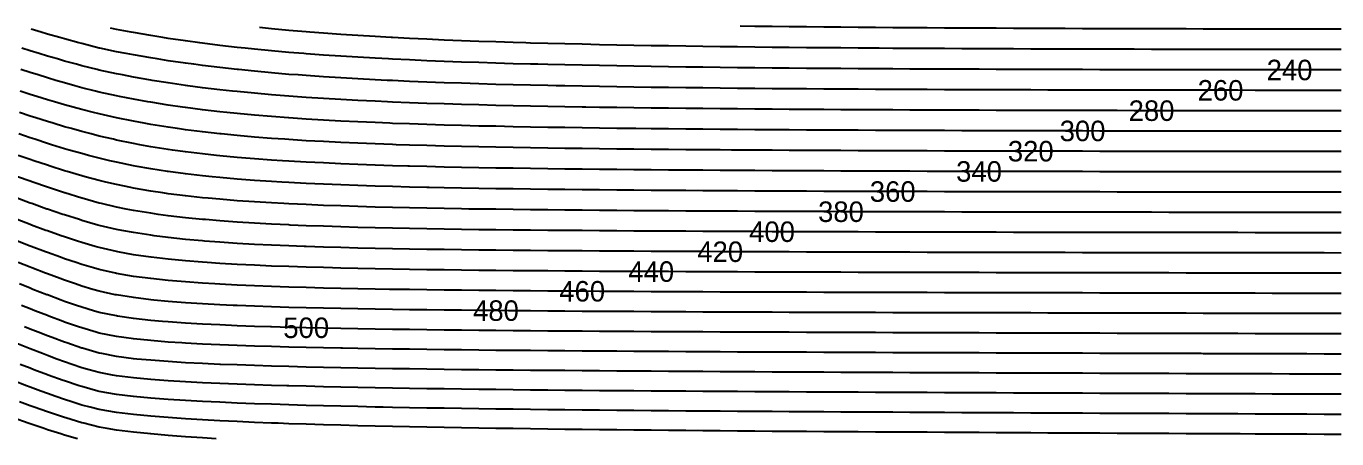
# Model space of a CAD drawing. Header units: metres. Extents: x 3386 to 5486, y 31 to 113.
# Drawn here: x 5176.3 to 5335.9, y 32.7 to 83 of the extents above; entities that cross this region are included whole.
import ezdxf
from ezdxf.enums import TextEntityAlignment as Align

# ---------------------------------------------------------------- set-up
doc = ezdxf.new("R2010")
doc.units = ezdxf.units.M
for name, color, linetype in [('Vs_200', 7, 'Continuous'), ('Vs_220', 7, 'Continuous'), ('Vs_240', 7, 'Continuous'), ('Vs_260', 7, 'Continuous'), ('Vs_280', 7, 'Continuous'), ('Vs_300', 7, 'Continuous'), ('Vs_320', 7, 'Continuous'), ('Vs_340', 7, 'Continuous'), ('Vs_360', 7, 'Continuous'), ('Vs_380', 7, 'Continuous'), ('Vs_400', 7, 'Continuous'), ('Vs_420', 7, 'Continuous'), ('Vs_440', 7, 'Continuous'), ('Vs_460', 7, 'Continuous'), ('Vs_480', 7, 'Continuous'), ('Vs_500', 7, 'Continuous'), ('Vs_520', 7, 'Continuous'), ('Vs_540', 7, 'Continuous'), ('Vs_560', 7, 'Continuous'), ('Vs_580', 7, 'Continuous'), ('Vs_600', 7, 'Continuous'), ('Vs_620', 7, 'Continuous'), ('Vs_640', 7, 'Continuous')]:
    doc.layers.add(name, color=color, linetype=linetype)

msp = doc.modelspace()

# ---------------------------------------------------------------- linework, layer by layer
at = {"layer": 'Vs_200'}
msp.add_lwpolyline([(5336.42, 82.67), (5334.32, 82.67), (5332.22, 82.67), (5330.12, 82.67), (5328.02, 82.67), (5325.92, 82.68), (5323.82, 82.68), (5321.71, 82.68), (5319.61, 82.68), (5317.51, 82.69), (5315.41, 82.69), (5313.31, 82.7), (5311.21, 82.7), (5309.11, 82.71), (5307.01, 82.72), (5304.91, 82.72), (5302.8, 82.73), (5300.7, 82.74), (5298.6, 82.75), (5296.5, 82.76), (5294.4, 82.77), (5292.3, 82.78), (5290.2, 82.79), (5288.1, 82.8), (5286, 82.81), (5283.89, 82.83), (5281.79, 82.84), (5279.69, 82.86), (5277.59, 82.88), (5275.49, 82.9), (5273.39, 82.92), (5271.29, 82.94), (5269.55, 82.95), (5269.19, 82.96), (5267.09, 82.98), (5264.98, 83.01), (5263.21, 83.03)], dxfattribs=at)
at = {"layer": 'Vs_220'}
msp.add_lwpolyline([(5336.42, 80.18), (5334.32, 80.18), (5332.22, 80.18), (5330.12, 80.18), (5328.02, 80.18), (5325.92, 80.18), (5323.82, 80.18), (5321.71, 80.19), (5319.61, 80.19), (5317.51, 80.19), (5315.41, 80.2), (5313.31, 80.2), (5311.21, 80.21), (5309.11, 80.21), (5307.01, 80.22), (5304.91, 80.22), (5302.8, 80.23), (5300.7, 80.24), (5298.6, 80.24), (5296.5, 80.25), (5294.4, 80.26), (5292.3, 80.27), (5290.2, 80.28), (5288.1, 80.29), (5286, 80.3), (5283.89, 80.32), (5281.79, 80.33), (5280.13, 80.34), (5279.69, 80.34), (5277.59, 80.36), (5275.49, 80.38), (5273.39, 80.39), (5271.29, 80.41), (5269.19, 80.43), (5267.09, 80.45), (5264.98, 80.48), (5262.88, 80.5), (5260.78, 80.53), (5258.68, 80.56), (5256.58, 80.59), (5254.48, 80.62), (5252.38, 80.65), (5250.28, 80.69), (5248.18, 80.73), (5246.07, 80.77), (5243.97, 80.82), (5241.87, 80.87), (5239.77, 80.92), (5237.67, 80.98), (5237.11, 80.99), (5235.57, 81.04), (5233.47, 81.11), (5231.37, 81.18), (5229.27, 81.26), (5227.16, 81.34), (5225.06, 81.43), (5222.96, 81.53), (5220.86, 81.64), (5220.7, 81.65), (5218.76, 81.76), (5216.66, 81.88), (5214.56, 82.02), (5212.46, 82.17), (5210.79, 82.3), (5210.36, 82.34), (5208.25, 82.51), (5206.15, 82.71), (5204.69, 82.86)], dxfattribs=at)
at = {"layer": 'Vs_240'}
msp.add_lwpolyline([(5336.42, 77.69), (5334.32, 77.69), (5332.22, 77.69), (5330.12, 77.69), (5328.02, 77.69), (5325.92, 77.69), (5323.82, 77.69), (5321.71, 77.7), (5319.61, 77.7), (5317.51, 77.7), (5315.41, 77.7), (5313.31, 77.71), (5311.21, 77.71), (5309.11, 77.72), (5307.01, 77.72), (5304.91, 77.73), (5304.23, 77.73), (5302.8, 77.73), (5300.7, 77.74), (5298.6, 77.75), (5296.5, 77.75), (5294.4, 77.76), (5292.3, 77.77), (5290.2, 77.78), (5288.1, 77.79), (5286, 77.8), (5283.89, 77.81), (5281.79, 77.82), (5279.69, 77.83), (5277.59, 77.85), (5275.49, 77.86), (5273.39, 77.88), (5271.29, 77.89), (5269.19, 77.91), (5267.09, 77.93), (5264.98, 77.95), (5262.88, 77.97), (5260.78, 78), (5258.68, 78.02), (5256.58, 78.05), (5254.48, 78.08), (5252.38, 78.11), (5250.28, 78.14), (5248.18, 78.18), (5246.07, 78.22), (5243.97, 78.26), (5241.87, 78.3), (5239.77, 78.35), (5238.56, 78.38), (5237.67, 78.4), (5235.57, 78.46), (5233.47, 78.52), (5231.37, 78.59), (5229.27, 78.66), (5227.16, 78.74), (5225.06, 78.82), (5222.96, 78.91), (5220.86, 79.01), (5220.4, 79.04), (5218.76, 79.12), (5216.66, 79.24), (5214.56, 79.37), (5212.46, 79.51), (5210.36, 79.67), (5210.07, 79.69), (5208.25, 79.83), (5206.15, 80.02), (5204.05, 80.22), (5202.92, 80.34), (5201.95, 80.44), (5199.85, 80.69), (5197.75, 80.95), (5197.4, 80.99), (5195.65, 81.23), (5193.55, 81.54), (5192.9, 81.65), (5191.45, 81.88), (5189.34, 82.25), (5189.05, 82.3), (5187.24, 82.64), (5186.51, 82.8)], dxfattribs=at)
at = {"layer": 'Vs_260'}
msp.add_lwpolyline([(5336.42, 75.2), (5334.32, 75.2), (5332.22, 75.2), (5330.12, 75.2), (5328.02, 75.2), (5325.92, 75.2), (5323.82, 75.21), (5321.71, 75.21), (5319.61, 75.21), (5317.51, 75.21), (5315.41, 75.21), (5313.31, 75.22), (5311.21, 75.22), (5309.11, 75.23), (5307.01, 75.23), (5304.91, 75.23), (5302.8, 75.24), (5300.7, 75.24), (5298.6, 75.25), (5296.5, 75.26), (5294.4, 75.26), (5292.3, 75.27), (5290.2, 75.28), (5288.1, 75.29), (5286, 75.3), (5283.89, 75.31), (5281.79, 75.32), (5279.69, 75.33), (5277.59, 75.34), (5275.49, 75.35), (5273.39, 75.37), (5271.29, 75.38), (5269.19, 75.4), (5267.09, 75.41), (5264.98, 75.43), (5262.88, 75.45), (5260.78, 75.47), (5258.68, 75.5), (5256.58, 75.52), (5254.48, 75.55), (5252.38, 75.57), (5250.28, 75.6), (5248.18, 75.64), (5246.07, 75.67), (5243.97, 75.71), (5241.87, 75.75), (5240.82, 75.77), (5239.77, 75.79), (5237.67, 75.84), (5235.57, 75.89), (5233.47, 75.94), (5231.37, 76), (5229.27, 76.07), (5227.16, 76.14), (5225.06, 76.22), (5222.96, 76.3), (5220.86, 76.39), (5220.24, 76.42), (5218.76, 76.49), (5216.66, 76.6), (5214.56, 76.72), (5212.46, 76.86), (5210.36, 77), (5209.4, 77.08), (5208.25, 77.16), (5206.15, 77.34), (5204.05, 77.53), (5202.12, 77.73), (5201.95, 77.75), (5199.85, 77.98), (5197.75, 78.24), (5196.66, 78.38), (5195.65, 78.52), (5193.55, 78.82), (5192.21, 79.04), (5191.45, 79.16), (5189.34, 79.52), (5188.44, 79.69), (5187.24, 79.91), (5185.24, 80.34), (5185.14, 80.36), (5183.04, 80.9), (5182.69, 80.99), (5180.94, 81.47), (5180.34, 81.65), (5178.84, 82.07), (5178.07, 82.3), (5176.85, 82.66)], dxfattribs=at)
at = {"layer": 'Vs_280'}
msp.add_lwpolyline([(5336.42, 72.71), (5334.32, 72.71), (5332.22, 72.72), (5330.12, 72.72), (5328.02, 72.72), (5325.92, 72.72), (5323.82, 72.72), (5321.71, 72.72), (5319.61, 72.72), (5317.51, 72.72), (5315.41, 72.73), (5313.31, 72.73), (5311.21, 72.73), (5309.11, 72.74), (5307.01, 72.74), (5304.91, 72.74), (5302.8, 72.75), (5300.7, 72.75), (5298.6, 72.76), (5296.5, 72.76), (5294.4, 72.77), (5292.3, 72.78), (5290.2, 72.78), (5288.1, 72.79), (5286, 72.8), (5283.89, 72.81), (5281.79, 72.82), (5279.69, 72.83), (5277.59, 72.84), (5275.49, 72.85), (5273.39, 72.86), (5271.29, 72.87), (5269.19, 72.89), (5267.09, 72.9), (5264.98, 72.92), (5262.88, 72.94), (5260.78, 72.96), (5258.68, 72.98), (5256.58, 73), (5254.48, 73.02), (5252.38, 73.04), (5250.28, 73.07), (5248.18, 73.1), (5246.07, 73.13), (5244.41, 73.16), (5243.97, 73.16), (5241.87, 73.2), (5239.77, 73.24), (5237.67, 73.28), (5235.57, 73.33), (5233.47, 73.37), (5231.37, 73.43), (5229.27, 73.49), (5227.16, 73.55), (5225.06, 73.62), (5222.96, 73.7), (5220.86, 73.78), (5220.26, 73.81), (5218.76, 73.87), (5216.66, 73.98), (5214.56, 74.09), (5212.46, 74.21), (5210.36, 74.35), (5208.76, 74.46), (5208.25, 74.5), (5206.15, 74.67), (5204.05, 74.85), (5201.95, 75.05), (5201.38, 75.12), (5199.85, 75.28), (5197.75, 75.53), (5195.94, 75.77), (5195.65, 75.81), (5193.55, 76.11), (5191.6, 76.42), (5191.45, 76.45), (5189.34, 76.81), (5187.99, 77.08), (5187.24, 77.22), (5185.14, 77.67), (5184.92, 77.73), (5183.04, 78.2), (5182.4, 78.38), (5180.94, 78.78), (5180.08, 79.04), (5178.84, 79.39), (5177.86, 79.69), (5176.74, 80.03), (5175.72, 80.34)], dxfattribs=at)
at = {"layer": 'Vs_300'}
msp.add_lwpolyline([(5336.42, 70.23), (5334.32, 70.23), (5332.22, 70.23), (5330.12, 70.23), (5328.02, 70.23), (5325.92, 70.23), (5323.82, 70.24), (5321.71, 70.24), (5319.61, 70.24), (5317.51, 70.24), (5315.41, 70.24), (5313.31, 70.25), (5311.21, 70.25), (5309.11, 70.25), (5307.01, 70.25), (5304.91, 70.26), (5302.8, 70.26), (5300.7, 70.27), (5298.6, 70.27), (5296.5, 70.28), (5294.4, 70.28), (5292.3, 70.29), (5290.2, 70.29), (5288.1, 70.3), (5286, 70.31), (5283.89, 70.31), (5281.79, 70.32), (5279.69, 70.33), (5277.59, 70.34), (5275.49, 70.35), (5273.39, 70.36), (5271.29, 70.37), (5269.19, 70.38), (5267.09, 70.4), (5264.98, 70.41), (5262.88, 70.43), (5260.78, 70.44), (5258.68, 70.46), (5256.58, 70.48), (5254.48, 70.5), (5252.38, 70.52), (5250.5, 70.54), (5250.28, 70.55), (5248.18, 70.57), (5246.07, 70.6), (5243.97, 70.63), (5241.87, 70.66), (5239.77, 70.69), (5237.67, 70.73), (5235.57, 70.77), (5233.47, 70.82), (5231.37, 70.86), (5229.27, 70.92), (5227.16, 70.97), (5225.06, 71.04), (5222.96, 71.11), (5220.86, 71.18), (5220.56, 71.2), (5218.76, 71.27), (5216.66, 71.36), (5214.56, 71.46), (5212.46, 71.58), (5210.36, 71.7), (5208.25, 71.84), (5208.2, 71.85), (5206.15, 72), (5204.05, 72.18), (5201.95, 72.37), (5200.69, 72.5), (5199.85, 72.59), (5197.75, 72.83), (5195.65, 73.11), (5195.3, 73.16), (5193.55, 73.41), (5191.45, 73.75), (5191.09, 73.81), (5189.34, 74.12), (5187.61, 74.46), (5187.24, 74.54), (5185.14, 75), (5184.69, 75.12), (5183.04, 75.53), (5182.18, 75.77), (5180.94, 76.11), (5179.88, 76.42), (5178.84, 76.73), (5177.7, 77.08), (5176.74, 77.37), (5175.6, 77.73)], dxfattribs=at)
at = {"layer": 'Vs_320'}
msp.add_lwpolyline([(5336.42, 67.75), (5334.32, 67.75), (5332.22, 67.75), (5330.12, 67.75), (5328.02, 67.75), (5325.92, 67.75), (5323.82, 67.75), (5321.71, 67.76), (5319.61, 67.76), (5317.51, 67.76), (5315.41, 67.76), (5313.31, 67.76), (5311.21, 67.77), (5309.11, 67.77), (5307.01, 67.77), (5304.91, 67.78), (5302.8, 67.78), (5300.7, 67.78), (5298.6, 67.79), (5296.5, 67.79), (5294.4, 67.8), (5292.3, 67.8), (5290.2, 67.81), (5288.1, 67.81), (5286, 67.82), (5283.89, 67.83), (5281.79, 67.83), (5279.69, 67.84), (5277.59, 67.85), (5275.49, 67.86), (5273.39, 67.87), (5271.29, 67.88), (5269.19, 67.89), (5267.09, 67.9), (5264.98, 67.91), (5262.88, 67.92), (5262.17, 67.93), (5260.78, 67.94), (5258.68, 67.95), (5256.58, 67.97), (5254.48, 67.99), (5252.38, 68.01), (5250.28, 68.03), (5248.18, 68.05), (5246.07, 68.07), (5243.97, 68.1), (5241.87, 68.13), (5239.77, 68.16), (5237.67, 68.19), (5235.57, 68.23), (5233.47, 68.27), (5231.37, 68.31), (5229.27, 68.36), (5227.16, 68.41), (5225.06, 68.47), (5222.96, 68.53), (5221.3, 68.58), (5220.86, 68.6), (5218.76, 68.67), (5216.66, 68.76), (5214.56, 68.85), (5212.46, 68.96), (5210.36, 69.07), (5208.25, 69.2), (5207.77, 69.24), (5206.15, 69.35), (5204.05, 69.51), (5201.95, 69.7), (5200.02, 69.89), (5199.85, 69.91), (5197.75, 70.14), (5195.65, 70.41), (5194.7, 70.54), (5193.55, 70.71), (5191.45, 71.05), (5190.61, 71.2), (5189.34, 71.43), (5187.26, 71.85), (5187.24, 71.85), (5185.14, 72.33), (5184.46, 72.5), (5183.04, 72.86), (5181.98, 73.16), (5180.94, 73.44), (5179.71, 73.81), (5178.84, 74.07), (5177.56, 74.46), (5176.74, 74.72), (5175.51, 75.12)], dxfattribs=at)
at = {"layer": 'Vs_340'}
msp.add_lwpolyline([(5336.42, 65.27), (5334.32, 65.27), (5332.22, 65.27), (5330.12, 65.27), (5328.02, 65.27), (5325.92, 65.27), (5323.82, 65.28), (5321.71, 65.28), (5319.61, 65.28), (5317.51, 65.28), (5315.41, 65.28), (5313.31, 65.28), (5311.21, 65.29), (5309.11, 65.29), (5307.01, 65.29), (5304.91, 65.3), (5302.8, 65.3), (5300.7, 65.3), (5298.6, 65.31), (5296.5, 65.31), (5294.4, 65.31), (5293.47, 65.32), (5292.3, 65.32), (5290.2, 65.32), (5288.1, 65.33), (5286, 65.33), (5283.89, 65.34), (5281.79, 65.35), (5279.69, 65.35), (5277.59, 65.36), (5275.49, 65.37), (5273.39, 65.38), (5271.29, 65.39), (5269.19, 65.4), (5267.09, 65.41), (5264.98, 65.42), (5262.88, 65.43), (5260.78, 65.44), (5258.68, 65.46), (5256.58, 65.47), (5254.48, 65.49), (5252.38, 65.5), (5250.28, 65.52), (5248.18, 65.54), (5246.07, 65.56), (5243.97, 65.58), (5241.87, 65.61), (5239.77, 65.64), (5237.67, 65.67), (5235.57, 65.7), (5233.47, 65.73), (5231.37, 65.77), (5229.27, 65.81), (5227.16, 65.86), (5225.06, 65.91), (5222.96, 65.96), (5222.73, 65.97), (5220.86, 66.02), (5218.76, 66.09), (5216.66, 66.17), (5214.56, 66.25), (5212.46, 66.35), (5210.36, 66.45), (5208.25, 66.57), (5207.48, 66.62), (5206.15, 66.71), (5204.05, 66.86), (5201.95, 67.03), (5199.85, 67.23), (5199.43, 67.28), (5197.75, 67.46), (5195.65, 67.71), (5194.09, 67.93), (5193.55, 68.01), (5191.45, 68.34), (5190.11, 68.58), (5189.34, 68.72), (5187.24, 69.15), (5186.89, 69.24), (5185.14, 69.64), (5184.18, 69.89), (5183.04, 70.18), (5181.76, 70.54), (5180.94, 70.77), (5179.54, 71.2), (5178.84, 71.4), (5177.44, 71.85), (5176.74, 72.07), (5175.43, 72.5)], dxfattribs=at)
at = {"layer": 'Vs_360'}
msp.add_lwpolyline([(5336.42, 62.79), (5334.32, 62.79), (5332.22, 62.79), (5330.12, 62.8), (5328.02, 62.8), (5325.92, 62.8), (5323.82, 62.8), (5321.71, 62.8), (5319.61, 62.8), (5317.51, 62.81), (5315.41, 62.81), (5313.31, 62.81), (5311.21, 62.81), (5309.11, 62.81), (5307.01, 62.82), (5304.91, 62.82), (5302.8, 62.82), (5300.7, 62.83), (5298.6, 62.83), (5296.5, 62.83), (5294.4, 62.84), (5292.3, 62.84), (5290.2, 62.85), (5288.1, 62.85), (5286, 62.86), (5283.89, 62.86), (5281.79, 62.87), (5279.69, 62.87), (5277.59, 62.88), (5275.49, 62.89), (5273.39, 62.89), (5271.29, 62.9), (5269.19, 62.91), (5267.09, 62.92), (5264.98, 62.93), (5262.88, 62.94), (5260.78, 62.95), (5258.68, 62.96), (5256.58, 62.98), (5254.48, 62.99), (5252.38, 63.01), (5250.28, 63.02), (5248.18, 63.04), (5246.07, 63.06), (5243.97, 63.08), (5241.87, 63.1), (5239.77, 63.12), (5237.67, 63.15), (5235.57, 63.18), (5233.47, 63.21), (5231.37, 63.24), (5229.27, 63.28), (5227.16, 63.32), (5225.34, 63.36), (5225.06, 63.36), (5222.96, 63.41), (5220.86, 63.47), (5218.76, 63.53), (5216.66, 63.59), (5214.56, 63.67), (5212.46, 63.76), (5210.36, 63.85), (5208.25, 63.96), (5207.4, 64.01), (5206.15, 64.08), (5204.05, 64.22), (5201.95, 64.38), (5199.85, 64.57), (5198.9, 64.66), (5197.75, 64.78), (5195.65, 65.02), (5193.55, 65.31), (5193.47, 65.32), (5191.45, 65.63), (5189.55, 65.97), (5189.34, 66.01), (5187.24, 66.44), (5186.46, 66.62), (5185.14, 66.93), (5183.84, 67.28), (5183.04, 67.49), (5181.51, 67.93), (5180.94, 68.09), (5179.35, 68.58), (5178.84, 68.74), (5177.31, 69.24), (5176.74, 69.42), (5175.35, 69.89)], dxfattribs=at)
at = {"layer": 'Vs_380'}
msp.add_lwpolyline([(5336.42, 60.32), (5334.32, 60.32), (5332.22, 60.32), (5330.12, 60.32), (5328.02, 60.32), (5325.92, 60.32), (5323.82, 60.33), (5321.71, 60.33), (5319.61, 60.33), (5317.51, 60.33), (5315.41, 60.33), (5313.31, 60.34), (5311.21, 60.34), (5309.11, 60.34), (5307.01, 60.35), (5304.91, 60.35), (5302.8, 60.35), (5300.7, 60.35), (5298.6, 60.36), (5296.5, 60.36), (5294.4, 60.37), (5292.3, 60.37), (5290.2, 60.37), (5288.1, 60.38), (5286, 60.38), (5283.89, 60.39), (5281.79, 60.39), (5279.69, 60.4), (5277.59, 60.4), (5275.49, 60.41), (5273.39, 60.42), (5271.29, 60.43), (5269.19, 60.43), (5267.09, 60.44), (5264.98, 60.45), (5262.88, 60.46), (5260.78, 60.47), (5258.68, 60.48), (5256.58, 60.49), (5254.48, 60.5), (5252.38, 60.52), (5250.28, 60.53), (5248.18, 60.55), (5246.07, 60.56), (5243.97, 60.58), (5241.87, 60.6), (5239.77, 60.62), (5237.67, 60.64), (5235.57, 60.67), (5233.47, 60.7), (5231.37, 60.73), (5230.18, 60.74), (5229.27, 60.76), (5227.16, 60.79), (5225.06, 60.83), (5222.96, 60.88), (5220.86, 60.92), (5218.76, 60.98), (5216.66, 61.04), (5214.56, 61.11), (5212.46, 61.18), (5210.36, 61.27), (5208.25, 61.36), (5207.64, 61.4), (5206.15, 61.48), (5204.05, 61.6), (5201.95, 61.75), (5199.85, 61.92), (5198.44, 62.05), (5197.75, 62.11), (5195.65, 62.34), (5193.55, 62.61), (5192.91, 62.7), (5191.45, 62.92), (5189.34, 63.28), (5188.99, 63.36), (5187.24, 63.71), (5185.97, 64.01), (5185.14, 64.21), (5183.46, 64.66), (5183.04, 64.78), (5181.23, 65.32), (5180.94, 65.4), (5179.16, 65.97), (5178.84, 66.07), (5177.18, 66.62), (5176.74, 66.77), (5175.28, 67.28)], dxfattribs=at)
at = {"layer": 'Vs_400'}
msp.add_lwpolyline([(5336.42, 57.84), (5334.32, 57.85), (5332.22, 57.85), (5330.12, 57.85), (5328.02, 57.85), (5325.92, 57.85), (5323.82, 57.86), (5321.71, 57.86), (5319.61, 57.86), (5317.51, 57.86), (5315.41, 57.87), (5313.31, 57.87), (5311.21, 57.87), (5309.11, 57.87), (5307.01, 57.88), (5304.91, 57.88), (5302.8, 57.88), (5300.7, 57.89), (5298.6, 57.89), (5296.5, 57.89), (5294.4, 57.9), (5292.3, 57.9), (5290.2, 57.91), (5288.1, 57.91), (5286, 57.91), (5283.89, 57.92), (5281.79, 57.92), (5279.69, 57.93), (5277.59, 57.94), (5275.49, 57.94), (5273.39, 57.95), (5271.29, 57.95), (5269.19, 57.96), (5267.09, 57.97), (5264.98, 57.98), (5262.88, 57.99), (5260.78, 57.99), (5258.68, 58), (5256.58, 58.02), (5254.48, 58.03), (5252.38, 58.04), (5250.28, 58.05), (5248.18, 58.06), (5246.07, 58.08), (5243.97, 58.1), (5241.87, 58.11), (5239.85, 58.13), (5239.77, 58.13), (5237.67, 58.15), (5235.57, 58.17), (5233.47, 58.2), (5231.37, 58.22), (5229.27, 58.25), (5227.16, 58.28), (5225.06, 58.32), (5222.96, 58.36), (5220.86, 58.4), (5218.76, 58.45), (5216.66, 58.5), (5214.56, 58.56), (5212.46, 58.63), (5210.36, 58.7), (5208.4, 58.78), (5208.25, 58.79), (5206.15, 58.89), (5204.05, 59), (5201.95, 59.13), (5199.85, 59.29), (5198.1, 59.44), (5197.75, 59.47), (5195.65, 59.68), (5193.55, 59.92), (5192.35, 60.09), (5191.45, 60.22), (5189.34, 60.57), (5188.43, 60.74), (5187.24, 60.98), (5185.45, 61.4), (5185.14, 61.47), (5183.07, 62.05), (5183.04, 62.06), (5180.95, 62.7), (5180.94, 62.71), (5178.96, 63.36), (5178.84, 63.4), (5177.06, 64.01), (5176.74, 64.12), (5175.22, 64.66)], dxfattribs=at)
at = {"layer": 'Vs_420'}
msp.add_lwpolyline([(5336.42, 55.37), (5334.32, 55.38), (5332.22, 55.38), (5330.12, 55.38), (5328.02, 55.38), (5325.92, 55.39), (5323.82, 55.39), (5321.71, 55.39), (5319.61, 55.39), (5317.51, 55.4), (5315.41, 55.4), (5313.31, 55.4), (5311.21, 55.41), (5309.11, 55.41), (5307.01, 55.41), (5304.91, 55.41), (5302.8, 55.42), (5300.7, 55.42), (5298.6, 55.43), (5296.5, 55.43), (5294.4, 55.43), (5292.3, 55.44), (5290.2, 55.44), (5288.1, 55.45), (5286, 55.45), (5283.89, 55.46), (5281.79, 55.46), (5279.69, 55.47), (5277.59, 55.47), (5275.49, 55.48), (5273.39, 55.48), (5271.29, 55.49), (5269.19, 55.5), (5267.09, 55.5), (5264.98, 55.51), (5263.4, 55.52), (5262.88, 55.52), (5260.78, 55.53), (5258.68, 55.54), (5256.58, 55.55), (5254.48, 55.56), (5252.38, 55.57), (5250.28, 55.58), (5248.18, 55.59), (5246.07, 55.61), (5243.97, 55.62), (5241.87, 55.64), (5239.77, 55.65), (5237.67, 55.67), (5235.57, 55.69), (5233.47, 55.71), (5231.37, 55.74), (5229.27, 55.76), (5227.16, 55.79), (5225.06, 55.82), (5222.96, 55.86), (5220.86, 55.89), (5218.76, 55.94), (5216.66, 55.98), (5214.56, 56.04), (5212.46, 56.09), (5210.36, 56.16), (5210.11, 56.17), (5208.25, 56.24), (5206.15, 56.33), (5204.05, 56.43), (5201.95, 56.54), (5199.85, 56.68), (5197.99, 56.82), (5197.75, 56.84), (5195.65, 57.03), (5193.55, 57.26), (5191.86, 57.48), (5191.45, 57.53), (5189.34, 57.86), (5187.89, 58.13), (5187.24, 58.25), (5185.14, 58.74), (5184.99, 58.78), (5183.04, 59.34), (5182.75, 59.44), (5180.94, 60.01), (5180.71, 60.09), (5178.84, 60.73), (5178.79, 60.74), (5176.96, 61.4), (5176.74, 61.47), (5175.17, 62.05)], dxfattribs=at)
at = {"layer": 'Vs_440'}
msp.add_lwpolyline([(5336.42, 52.91), (5334.32, 52.91), (5332.22, 52.91), (5330.12, 52.91), (5328.02, 52.92), (5325.92, 52.92), (5323.82, 52.92), (5321.71, 52.93), (5319.61, 52.93), (5317.51, 52.93), (5315.41, 52.94), (5313.31, 52.94), (5311.21, 52.94), (5309.11, 52.95), (5307.01, 52.95), (5304.91, 52.95), (5302.8, 52.96), (5300.7, 52.96), (5298.6, 52.97), (5296.5, 52.97), (5294.4, 52.97), (5292.3, 52.98), (5290.2, 52.98), (5288.1, 52.99), (5286, 52.99), (5283.89, 53), (5281.79, 53), (5279.69, 53.01), (5277.59, 53.01), (5275.49, 53.02), (5273.39, 53.03), (5271.29, 53.03), (5269.19, 53.04), (5267.09, 53.05), (5264.98, 53.05), (5262.88, 53.06), (5260.78, 53.07), (5258.68, 53.08), (5256.58, 53.09), (5254.48, 53.1), (5252.38, 53.11), (5250.28, 53.12), (5248.18, 53.13), (5246.07, 53.14), (5243.97, 53.16), (5241.87, 53.17), (5239.77, 53.19), (5237.67, 53.2), (5235.57, 53.22), (5233.47, 53.24), (5231.37, 53.26), (5229.27, 53.29), (5227.16, 53.31), (5225.06, 53.34), (5222.96, 53.37), (5220.86, 53.41), (5218.76, 53.44), (5216.66, 53.49), (5214.56, 53.53), (5213.56, 53.56), (5212.46, 53.59), (5210.36, 53.65), (5208.25, 53.71), (5206.15, 53.79), (5204.05, 53.88), (5201.95, 53.98), (5199.85, 54.1), (5198.29, 54.21), (5197.75, 54.25), (5195.65, 54.42), (5193.55, 54.62), (5191.5, 54.86), (5191.45, 54.87), (5189.34, 55.17), (5187.43, 55.52), (5187.24, 55.55), (5185.14, 56.03), (5184.66, 56.17), (5183.04, 56.64), (5182.49, 56.82), (5180.94, 57.33), (5180.53, 57.48), (5178.84, 58.07), (5178.67, 58.13), (5176.89, 58.78), (5176.74, 58.84), (5175.16, 59.44)], dxfattribs=at)
at = {"layer": 'Vs_460'}
msp.add_lwpolyline([(5336.42, 50.44), (5334.32, 50.44), (5332.22, 50.45), (5330.12, 50.45), (5328.02, 50.45), (5325.92, 50.46), (5323.82, 50.46), (5321.71, 50.47), (5319.61, 50.47), (5317.51, 50.47), (5315.41, 50.48), (5313.31, 50.48), (5311.21, 50.48), (5309.11, 50.49), (5307.01, 50.49), (5304.91, 50.5), (5302.8, 50.5), (5300.7, 50.51), (5298.6, 50.51), (5296.5, 50.51), (5294.4, 50.52), (5292.3, 50.52), (5290.2, 50.53), (5288.1, 50.53), (5286, 50.54), (5283.89, 50.54), (5281.79, 50.55), (5279.69, 50.56), (5277.59, 50.56), (5275.49, 50.57), (5273.39, 50.57), (5271.29, 50.58), (5269.19, 50.59), (5267.09, 50.59), (5264.98, 50.6), (5262.88, 50.61), (5260.78, 50.62), (5258.68, 50.63), (5256.58, 50.64), (5254.48, 50.65), (5252.38, 50.66), (5250.28, 50.67), (5248.18, 50.68), (5246.07, 50.69), (5243.97, 50.71), (5241.87, 50.72), (5239.77, 50.73), (5237.67, 50.75), (5235.57, 50.77), (5233.47, 50.79), (5231.37, 50.81), (5229.27, 50.83), (5227.16, 50.85), (5225.06, 50.88), (5222.96, 50.91), (5220.86, 50.94), (5220.5, 50.94), (5218.76, 50.97), (5216.66, 51.01), (5214.56, 51.05), (5212.46, 51.1), (5210.36, 51.15), (5208.25, 51.22), (5206.15, 51.28), (5204.05, 51.36), (5201.95, 51.46), (5199.85, 51.56), (5199.25, 51.6), (5197.75, 51.69), (5195.65, 51.84), (5193.55, 52.02), (5191.45, 52.25), (5191.42, 52.25), (5189.34, 52.53), (5187.24, 52.88), (5187.14, 52.9), (5185.14, 53.35), (5184.44, 53.56), (5183.04, 53.97), (5182.33, 54.21), (5180.94, 54.68), (5180.42, 54.86), (5178.84, 55.43), (5178.61, 55.52), (5176.87, 56.17), (5176.74, 56.22), (5175.19, 56.82)], dxfattribs=at)
at = {"layer": 'Vs_480'}
msp.add_lwpolyline([(5336.42, 47.98), (5334.32, 47.98), (5332.22, 47.98), (5330.12, 47.99), (5328.02, 47.99), (5325.92, 48), (5323.82, 48), (5321.71, 48.01), (5319.61, 48.01), (5317.51, 48.02), (5315.41, 48.02), (5313.31, 48.02), (5311.21, 48.03), (5309.11, 48.03), (5307.01, 48.04), (5304.91, 48.04), (5302.8, 48.05), (5300.7, 48.05), (5298.6, 48.06), (5296.5, 48.06), (5294.4, 48.07), (5292.3, 48.07), (5290.2, 48.08), (5288.1, 48.08), (5286, 48.09), (5283.89, 48.1), (5281.79, 48.1), (5279.69, 48.11), (5277.59, 48.11), (5275.49, 48.12), (5273.39, 48.13), (5271.29, 48.14), (5269.19, 48.14), (5267.09, 48.15), (5264.98, 48.16), (5262.88, 48.17), (5260.78, 48.18), (5258.68, 48.18), (5256.58, 48.19), (5254.48, 48.2), (5252.38, 48.22), (5250.28, 48.23), (5248.18, 48.24), (5246.07, 48.25), (5243.97, 48.26), (5241.87, 48.28), (5239.77, 48.29), (5237.67, 48.31), (5235.57, 48.33), (5235.01, 48.33), (5233.47, 48.35), (5231.37, 48.37), (5229.27, 48.39), (5227.16, 48.41), (5225.06, 48.43), (5222.96, 48.46), (5220.86, 48.49), (5218.76, 48.52), (5216.66, 48.56), (5214.56, 48.6), (5212.46, 48.64), (5210.36, 48.69), (5208.25, 48.75), (5206.15, 48.81), (5204.05, 48.88), (5201.95, 48.96), (5201.46, 48.98), (5199.85, 49.06), (5197.75, 49.17), (5195.65, 49.31), (5193.55, 49.47), (5191.8, 49.64), (5191.45, 49.67), (5189.34, 49.93), (5187.24, 50.26), (5187.1, 50.29), (5185.14, 50.72), (5184.38, 50.94), (5183.04, 51.34), (5182.28, 51.6), (5180.94, 52.05), (5180.41, 52.25), (5178.84, 52.82), (5178.63, 52.9), (5176.93, 53.56), (5176.74, 53.63), (5175.28, 54.21)], dxfattribs=at)
at = {"layer": 'Vs_500'}
msp.add_lwpolyline([(5336.42, 45.51), (5334.32, 45.52), (5332.22, 45.53), (5330.12, 45.53), (5328.02, 45.54), (5325.92, 45.54), (5323.82, 45.55), (5321.71, 45.55), (5319.61, 45.56), (5317.51, 45.56), (5315.41, 45.57), (5313.31, 45.57), (5311.21, 45.58), (5309.11, 45.58), (5307.01, 45.59), (5304.91, 45.59), (5302.8, 45.6), (5300.7, 45.6), (5298.6, 45.61), (5296.5, 45.62), (5294.4, 45.62), (5292.3, 45.63), (5290.2, 45.63), (5288.1, 45.64), (5286, 45.65), (5283.89, 45.65), (5281.79, 45.66), (5279.69, 45.67), (5277.59, 45.67), (5275.49, 45.68), (5273.39, 45.69), (5271.29, 45.7), (5269.19, 45.71), (5267.09, 45.71), (5265.86, 45.72), (5264.98, 45.72), (5262.88, 45.73), (5260.78, 45.74), (5258.68, 45.75), (5256.58, 45.76), (5254.48, 45.77), (5252.38, 45.78), (5250.28, 45.79), (5248.18, 45.81), (5246.07, 45.82), (5243.97, 45.83), (5241.87, 45.85), (5239.77, 45.86), (5237.67, 45.88), (5235.57, 45.9), (5233.47, 45.92), (5231.37, 45.94), (5229.27, 45.96), (5227.16, 45.98), (5225.06, 46.01), (5222.96, 46.03), (5220.86, 46.06), (5218.76, 46.1), (5216.66, 46.13), (5214.56, 46.17), (5212.46, 46.21), (5210.36, 46.26), (5208.25, 46.31), (5206.15, 46.37), (5206.02, 46.37), (5204.05, 46.43), (5201.95, 46.51), (5199.85, 46.6), (5197.75, 46.7), (5195.65, 46.82), (5193.55, 46.97), (5192.88, 47.03), (5191.45, 47.15), (5189.34, 47.39), (5187.36, 47.68), (5187.24, 47.7), (5185.14, 48.13), (5184.47, 48.33), (5183.04, 48.76), (5182.38, 48.98), (5180.94, 49.48), (5180.51, 49.64), (5178.84, 50.26), (5178.76, 50.29), (5177.08, 50.94), (5176.74, 51.08), (5175.44, 51.6)], dxfattribs=at)
at = {"layer": 'Vs_520'}
msp.add_lwpolyline([(5336.42, 43.06), (5334.32, 43.06), (5332.22, 43.07), (5330.12, 43.07), (5328.02, 43.08), (5325.92, 43.09), (5323.82, 43.09), (5321.71, 43.1), (5319.61, 43.1), (5319.37, 43.11), (5317.51, 43.11), (5315.41, 43.12), (5313.31, 43.12), (5311.21, 43.13), (5309.11, 43.14), (5307.01, 43.14), (5304.91, 43.15), (5302.8, 43.15), (5300.7, 43.16), (5298.6, 43.17), (5296.5, 43.17), (5294.4, 43.18), (5292.3, 43.19), (5290.2, 43.19), (5288.1, 43.2), (5286, 43.21), (5283.89, 43.22), (5281.79, 43.22), (5279.69, 43.23), (5277.59, 43.24), (5275.49, 43.25), (5273.39, 43.26), (5271.29, 43.27), (5269.19, 43.27), (5267.09, 43.28), (5264.98, 43.29), (5262.88, 43.3), (5260.78, 43.31), (5258.68, 43.32), (5256.58, 43.34), (5254.48, 43.35), (5252.38, 43.36), (5250.28, 43.37), (5248.18, 43.39), (5246.07, 43.4), (5243.97, 43.42), (5241.87, 43.43), (5239.77, 43.45), (5237.67, 43.47), (5235.57, 43.48), (5233.47, 43.5), (5231.37, 43.53), (5229.27, 43.55), (5227.16, 43.57), (5225.06, 43.6), (5222.96, 43.63), (5220.86, 43.66), (5218.76, 43.69), (5216.66, 43.72), (5214.8, 43.76), (5214.56, 43.76), (5212.46, 43.81), (5210.36, 43.85), (5208.25, 43.9), (5206.15, 43.96), (5204.05, 44.02), (5201.95, 44.09), (5199.85, 44.18), (5197.75, 44.27), (5195.65, 44.38), (5195.21, 44.41), (5193.55, 44.52), (5191.45, 44.69), (5189.34, 44.9), (5188.17, 45.07), (5187.24, 45.19), (5185.14, 45.61), (5184.77, 45.72), (5183.04, 46.24), (5182.64, 46.37), (5180.94, 46.96), (5180.76, 47.03), (5179.01, 47.68), (5178.84, 47.74), (5177.33, 48.33), (5176.74, 48.56), (5175.69, 48.98)], dxfattribs=at)
at = {"layer": 'Vs_540'}
msp.add_lwpolyline([(5336.42, 40.6), (5334.32, 40.61), (5332.22, 40.61), (5330.12, 40.62), (5328.02, 40.63), (5325.92, 40.64), (5323.82, 40.64), (5321.71, 40.65), (5319.61, 40.66), (5317.51, 40.66), (5315.41, 40.67), (5313.31, 40.68), (5311.21, 40.68), (5309.11, 40.69), (5307.01, 40.7), (5304.91, 40.71), (5302.8, 40.71), (5300.7, 40.72), (5298.6, 40.73), (5296.5, 40.74), (5294.4, 40.74), (5292.3, 40.75), (5290.2, 40.76), (5288.1, 40.77), (5286, 40.78), (5283.89, 40.78), (5281.79, 40.79), (5279.69, 40.8), (5277.59, 40.81), (5275.49, 40.82), (5273.39, 40.83), (5271.29, 40.84), (5269.19, 40.85), (5267.09, 40.86), (5264.98, 40.87), (5262.88, 40.88), (5260.78, 40.89), (5258.68, 40.91), (5256.58, 40.92), (5254.48, 40.93), (5252.38, 40.95), (5250.28, 40.96), (5248.18, 40.98), (5246.07, 40.99), (5243.97, 41.01), (5241.87, 41.03), (5239.77, 41.04), (5237.67, 41.06), (5235.57, 41.08), (5233.47, 41.11), (5231.37, 41.13), (5229.91, 41.15), (5229.27, 41.15), (5227.16, 41.18), (5225.06, 41.21), (5222.96, 41.24), (5220.86, 41.27), (5218.76, 41.3), (5216.66, 41.34), (5214.56, 41.38), (5212.46, 41.43), (5210.36, 41.47), (5208.25, 41.53), (5206.15, 41.58), (5204.05, 41.65), (5201.95, 41.72), (5199.91, 41.8), (5199.85, 41.8), (5197.75, 41.89), (5195.65, 42), (5193.55, 42.13), (5191.45, 42.29), (5189.75, 42.45), (5189.34, 42.49), (5187.24, 42.76), (5185.49, 43.11), (5185.14, 43.17), (5183.12, 43.76), (5183.04, 43.78), (5181.19, 44.41), (5180.94, 44.5), (5179.41, 45.07), (5178.84, 45.28), (5177.71, 45.72), (5176.74, 46.1), (5176.05, 46.37)], dxfattribs=at)
at = {"layer": 'Vs_560'}
msp.add_lwpolyline([(5336.42, 38.15), (5334.32, 38.15), (5332.22, 38.16), (5330.12, 38.17), (5328.02, 38.18), (5325.92, 38.19), (5323.82, 38.19), (5321.71, 38.2), (5319.61, 38.21), (5317.51, 38.22), (5315.41, 38.23), (5313.31, 38.23), (5311.21, 38.24), (5309.11, 38.25), (5307.01, 38.26), (5304.91, 38.27), (5302.8, 38.28), (5300.7, 38.28), (5298.6, 38.29), (5296.5, 38.3), (5294.4, 38.31), (5292.3, 38.32), (5290.2, 38.33), (5288.1, 38.34), (5286, 38.35), (5283.89, 38.36), (5281.79, 38.37), (5279.69, 38.38), (5277.59, 38.39), (5275.49, 38.4), (5273.39, 38.41), (5271.29, 38.42), (5269.19, 38.43), (5267.09, 38.44), (5264.98, 38.46), (5262.88, 38.47), (5260.78, 38.48), (5258.68, 38.5), (5256.58, 38.51), (5254.48, 38.53), (5253.52, 38.53), (5252.38, 38.54), (5250.28, 38.56), (5248.18, 38.57), (5246.07, 38.59), (5243.97, 38.61), (5241.87, 38.63), (5239.77, 38.65), (5237.67, 38.67), (5235.57, 38.7), (5233.47, 38.72), (5231.37, 38.75), (5229.27, 38.77), (5227.16, 38.8), (5225.06, 38.83), (5222.96, 38.87), (5220.86, 38.9), (5218.76, 38.94), (5216.66, 38.98), (5214.56, 39.02), (5212.46, 39.07), (5210.36, 39.12), (5208.25, 39.18), (5208.02, 39.19), (5206.15, 39.24), (5204.05, 39.31), (5201.95, 39.38), (5199.85, 39.47), (5197.75, 39.56), (5195.65, 39.67), (5193.55, 39.8), (5193.02, 39.84), (5191.45, 39.96), (5189.34, 40.15), (5187.24, 40.41), (5186.79, 40.49), (5185.14, 40.8), (5183.91, 41.15), (5183.04, 41.39), (5181.84, 41.8), (5180.94, 42.1), (5179.98, 42.45), (5178.84, 42.87), (5178.23, 43.11), (5176.74, 43.68), (5176.54, 43.76), (5174.91, 44.41)], dxfattribs=at)
at = {"layer": 'Vs_580'}
msp.add_lwpolyline([(5336.42, 35.69), (5334.32, 35.7), (5332.22, 35.71), (5330.12, 35.72), (5328.02, 35.73), (5325.92, 35.74), (5323.82, 35.75), (5321.71, 35.76), (5319.61, 35.77), (5317.51, 35.78), (5315.41, 35.79), (5313.31, 35.8), (5311.21, 35.8), (5309.11, 35.81), (5307.01, 35.82), (5304.91, 35.83), (5302.8, 35.84), (5300.7, 35.85), (5298.6, 35.86), (5296.5, 35.87), (5294.4, 35.88), (5292.3, 35.89), (5290.2, 35.9), (5288.1, 35.91), (5286.85, 35.92), (5286, 35.92), (5283.89, 35.94), (5281.79, 35.95), (5279.69, 35.96), (5277.59, 35.97), (5275.49, 35.98), (5273.39, 35.99), (5271.29, 36.01), (5269.19, 36.02), (5267.09, 36.03), (5264.98, 36.05), (5262.88, 36.06), (5260.78, 36.08), (5258.68, 36.09), (5256.58, 36.11), (5254.48, 36.13), (5252.38, 36.14), (5250.28, 36.16), (5248.18, 36.18), (5246.07, 36.2), (5243.97, 36.22), (5241.87, 36.25), (5239.77, 36.27), (5237.67, 36.29), (5235.57, 36.32), (5233.47, 36.35), (5231.37, 36.38), (5229.27, 36.41), (5227.16, 36.44), (5225.06, 36.47), (5222.96, 36.51), (5220.86, 36.55), (5219.75, 36.57), (5218.76, 36.59), (5216.66, 36.64), (5214.56, 36.69), (5212.46, 36.74), (5210.36, 36.8), (5208.25, 36.86), (5206.15, 36.93), (5204.05, 37), (5201.95, 37.08), (5199.85, 37.18), (5198.8, 37.23), (5197.75, 37.28), (5195.65, 37.39), (5193.55, 37.53), (5191.45, 37.68), (5189.34, 37.87), (5189.3, 37.88), (5187.24, 38.12), (5185.14, 38.49), (5184.99, 38.53), (5183.04, 39.08), (5182.72, 39.19), (5180.94, 39.77), (5180.75, 39.84), (5178.93, 40.49), (5178.84, 40.52), (5177.19, 41.15), (5176.74, 41.32), (5175.52, 41.8)], dxfattribs=at)
at = {"layer": 'Vs_600'}
msp.add_lwpolyline([(5336.42, 33.25), (5334.32, 33.26), (5332.22, 33.27), (5330.12, 33.28), (5328.02, 33.29), (5325.92, 33.3), (5324.09, 33.31), (5323.82, 33.31), (5321.71, 33.32), (5319.61, 33.33), (5317.51, 33.34), (5315.41, 33.35), (5313.31, 33.36), (5311.21, 33.37), (5309.11, 33.38), (5307.01, 33.39), (5304.91, 33.4), (5302.8, 33.41), (5300.7, 33.42), (5298.6, 33.43), (5296.5, 33.45), (5294.4, 33.46), (5292.3, 33.47), (5290.2, 33.48), (5288.1, 33.49), (5286, 33.51), (5283.89, 33.52), (5281.79, 33.53), (5279.69, 33.54), (5277.59, 33.56), (5275.49, 33.57), (5273.39, 33.59), (5271.29, 33.6), (5269.19, 33.62), (5267.09, 33.63), (5264.98, 33.65), (5262.88, 33.66), (5260.78, 33.68), (5258.68, 33.7), (5256.58, 33.72), (5254.48, 33.74), (5252.38, 33.76), (5250.28, 33.78), (5248.18, 33.8), (5246.07, 33.82), (5243.97, 33.85), (5241.87, 33.87), (5239.77, 33.9), (5237.67, 33.93), (5235.57, 33.96), (5235.29, 33.96), (5233.47, 33.99), (5231.37, 34.02), (5229.27, 34.05), (5227.16, 34.09), (5225.06, 34.13), (5222.96, 34.17), (5220.86, 34.22), (5218.76, 34.26), (5216.66, 34.32), (5214.56, 34.37), (5212.46, 34.43), (5210.36, 34.5), (5208.25, 34.56), (5206.93, 34.61), (5206.15, 34.64), (5204.05, 34.72), (5201.95, 34.82), (5199.85, 34.92), (5197.75, 35.03), (5195.65, 35.16), (5194.08, 35.27), (5193.55, 35.3), (5191.45, 35.47), (5189.34, 35.67), (5187.24, 35.92), (5187.24, 35.92), (5185.14, 36.29), (5184.06, 36.57), (5183.04, 36.84), (5181.83, 37.23), (5180.94, 37.51), (5179.87, 37.88), (5178.84, 38.24), (5178.03, 38.53), (5176.74, 39.01), (5176.28, 39.19), (5174.64, 39.82)], dxfattribs=at)
at = {"layer": 'Vs_620'}
msp.add_lwpolyline([(5199.39, 32.72), (5197.75, 32.82), (5195.65, 32.96), (5193.55, 33.12), (5191.45, 33.31), (5191.45, 33.31), (5189.34, 33.52), (5187.24, 33.78), (5186.12, 33.96), (5185.14, 34.12), (5183.27, 34.61), (5183.04, 34.67), (5181.08, 35.27), (5180.94, 35.31), (5179.1, 35.92), (5178.84, 36.01), (5177.23, 36.57), (5176.74, 36.75), (5175.45, 37.23)], dxfattribs=at)
at = {"layer": 'Vs_640'}
msp.add_lwpolyline([(5182.51, 32.72), (5180.94, 33.16), (5180.48, 33.31), (5178.84, 33.82), (5178.43, 33.96), (5176.74, 34.53), (5176.51, 34.61), (5174.69, 35.27)], dxfattribs=at)

# ---------------------------------------------------------------- texts
at = {"layer": 'Vs_240'}
msp.add_text('240', height=2.5, dxfattribs=at).set_placement((5330.12, 77.69), align=Align.MIDDLE_CENTER)
at = {"layer": 'Vs_260'}
msp.add_text('260', height=2.5, dxfattribs=at).set_placement((5321.71, 75.21), align=Align.MIDDLE_CENTER)
at = {"layer": 'Vs_280'}
msp.add_text('280', height=2.5, dxfattribs=at).set_placement((5313.31, 72.73), align=Align.MIDDLE_CENTER)
at = {"layer": 'Vs_300'}
msp.add_text('300', height=2.5, dxfattribs=at).set_placement((5304.91, 70.26), align=Align.MIDDLE_CENTER)
at = {"layer": 'Vs_320'}
msp.add_text('320', height=2.5, dxfattribs=at).set_placement((5298.6, 67.79), align=Align.MIDDLE_CENTER)
at = {"layer": 'Vs_340'}
msp.add_text('340', height=2.5, dxfattribs=at).set_placement((5292.3, 65.32), align=Align.MIDDLE_CENTER)
at = {"layer": 'Vs_360'}
msp.add_text('360', height=2.5, dxfattribs=at).set_placement((5281.79, 62.87), align=Align.MIDDLE_CENTER)
at = {"layer": 'Vs_380'}
msp.add_text('380', height=2.5, dxfattribs=at).set_placement((5275.49, 60.41), align=Align.MIDDLE_CENTER)
at = {"layer": 'Vs_400'}
msp.add_text('400', height=2.5, dxfattribs=at).set_placement((5267.09, 57.97), align=Align.MIDDLE_CENTER)
at = {"layer": 'Vs_420'}
msp.add_text('420', height=2.5, dxfattribs=at).set_placement((5260.78, 55.53), align=Align.MIDDLE_CENTER)
at = {"layer": 'Vs_440'}
msp.add_text('440', height=2.5, dxfattribs=at).set_placement((5252.38, 53.11), align=Align.MIDDLE_CENTER)
at = {"layer": 'Vs_460'}
msp.add_text('460', height=2.5, dxfattribs=at).set_placement((5243.97, 50.71), align=Align.MIDDLE_CENTER)
at = {"layer": 'Vs_480'}
msp.add_text('480', height=2.5, dxfattribs=at).set_placement((5233.47, 48.35), align=Align.MIDDLE_CENTER)
at = {"layer": 'Vs_500'}
msp.add_text('500', height=2.5, dxfattribs=at).set_placement((5210.36, 46.26), align=Align.MIDDLE_CENTER)

doc.saveas('drawing.dxf')
